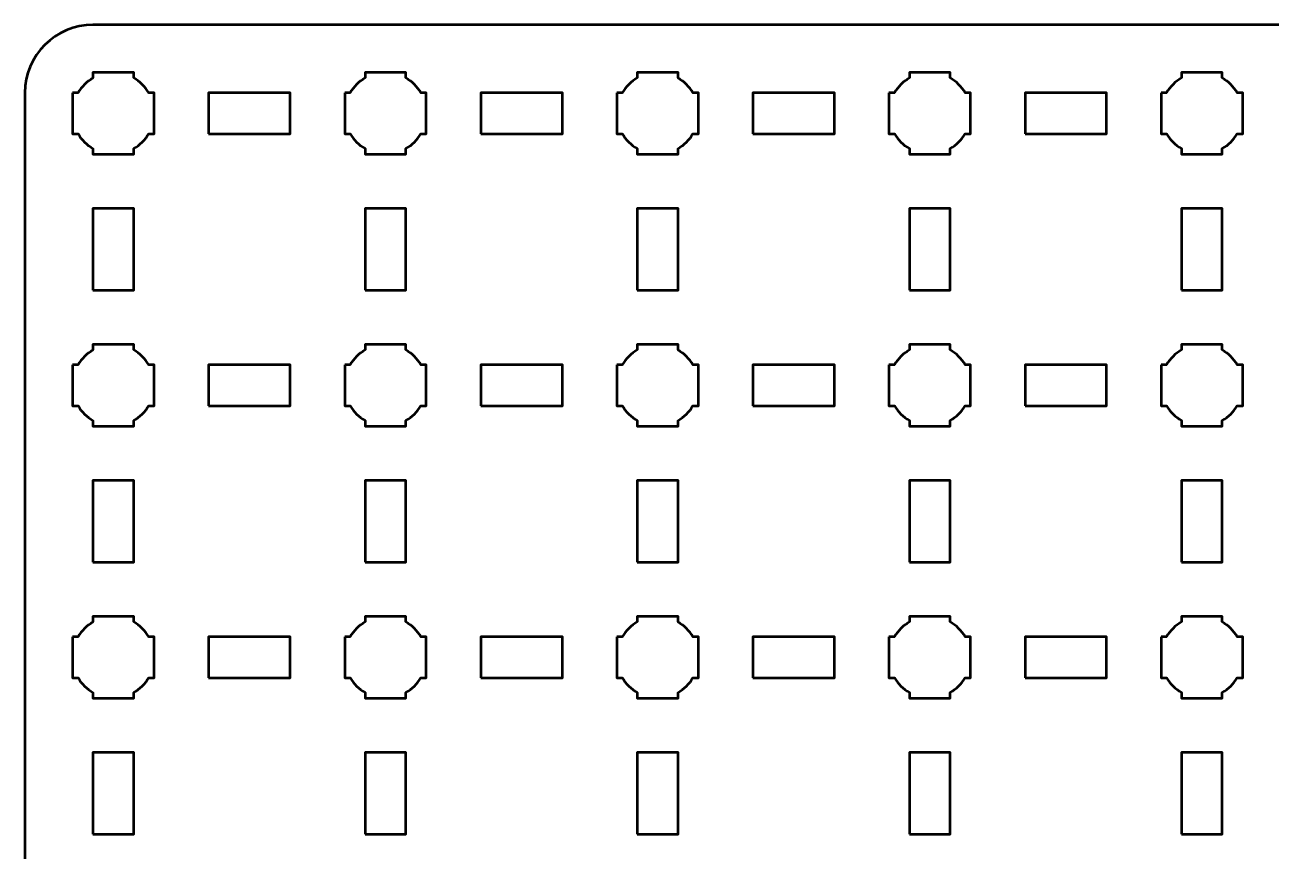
# Model space of a CAD drawing. Header units: centimetres. Extents: x -30.1 to 9.2, y -39.5 to 9.8.
# Drawn here: x -30.15 to -20.99, y 3.73 to 9.8 of the extents above; entities that cross this region are included whole.
import ezdxf

# ---------------------------------------------------------------- set-up
doc = ezdxf.new("R2010")
doc.units = ezdxf.units.CM
doc.header["$MEASUREMENT"] = 0
doc.layers.add('Layer 1', color=7, linetype='Continuous')

msp = doc.modelspace()

# ---------------------------------------------------------------- linework, layer by layer
at = {"layer": 'Layer 1', "lineweight": 53}
for points in [[(-28.8, 9), (-28.2, 9), (-28.2, 9.3), (-28.8, 9.3), (-28.8, 9)], [(-26.8, 9), (-26.2, 9), (-26.2, 9.3), (-26.8, 9.3), (-26.8, 9)], [(-24.8, 9), (-24.2, 9), (-24.2, 9.3), (-24.8, 9.3), (-24.8, 9)], [(-22.8, 9), (-22.2, 9), (-22.2, 9.3), (-22.8, 9.3), (-22.8, 9)], [(-29.65, 7.85), (-29.35, 7.85), (-29.35, 8.45), (-29.65, 8.45), (-29.65, 7.85)], [(-27.65, 7.85), (-27.35, 7.85), (-27.35, 8.45), (-27.65, 8.45), (-27.65, 7.85)], [(-25.65, 7.85), (-25.35, 7.85), (-25.35, 8.45), (-25.65, 8.45), (-25.65, 7.85)], [(-23.65, 7.85), (-23.35, 7.85), (-23.35, 8.45), (-23.65, 8.45), (-23.65, 7.85)], [(-21.65, 7.85), (-21.35, 7.85), (-21.35, 8.45), (-21.65, 8.45), (-21.65, 7.85)], [(-28.8, 7), (-28.2, 7), (-28.2, 7.3), (-28.8, 7.3), (-28.8, 7)], [(-26.8, 7), (-26.2, 7), (-26.2, 7.3), (-26.8, 7.3), (-26.8, 7)], [(-24.8, 7), (-24.2, 7), (-24.2, 7.3), (-24.8, 7.3), (-24.8, 7)], [(-22.8, 7), (-22.2, 7), (-22.2, 7.3), (-22.8, 7.3), (-22.8, 7)], [(-29.65, 5.85), (-29.35, 5.85), (-29.35, 6.45), (-29.65, 6.45), (-29.65, 5.85)], [(-27.65, 5.85), (-27.35, 5.85), (-27.35, 6.45), (-27.65, 6.45), (-27.65, 5.85)], [(-25.65, 5.85), (-25.35, 5.85), (-25.35, 6.45), (-25.65, 6.45), (-25.65, 5.85)], [(-23.65, 5.85), (-23.35, 5.85), (-23.35, 6.45), (-23.65, 6.45), (-23.65, 5.85)], [(-21.65, 5.85), (-21.35, 5.85), (-21.35, 6.45), (-21.65, 6.45), (-21.65, 5.85)], [(-28.8, 5), (-28.2, 5), (-28.2, 5.3), (-28.8, 5.3), (-28.8, 5)], [(-26.8, 5), (-26.2, 5), (-26.2, 5.3), (-26.8, 5.3), (-26.8, 5)], [(-24.8, 5), (-24.2, 5), (-24.2, 5.3), (-24.8, 5.3), (-24.8, 5)], [(-22.8, 5), (-22.2, 5), (-22.2, 5.3), (-22.8, 5.3), (-22.8, 5)], [(-29.65, 3.85), (-29.35, 3.85), (-29.35, 4.45), (-29.65, 4.45), (-29.65, 3.85)], [(-27.65, 3.85), (-27.35, 3.85), (-27.35, 4.45), (-27.65, 4.45), (-27.65, 3.85)], [(-25.65, 3.85), (-25.35, 3.85), (-25.35, 4.45), (-25.65, 4.45), (-25.65, 3.85)], [(-23.65, 3.85), (-23.35, 3.85), (-23.35, 4.45), (-23.65, 4.45), (-23.65, 3.85)], [(-21.65, 3.85), (-21.35, 3.85), (-21.35, 4.45), (-21.65, 4.45), (-21.65, 3.85)]]:
    msp.add_lwpolyline(points, close=True, dxfattribs=at)
for points, knots in [([(-30.15, -39), (-30.15, -39), (-30.15, 9.3), (-30.15, 9.3), (-30.15, 9.3), (-30.15, 9.57609), (-29.92609, 9.8), (-29.65, 9.8), (-29.65, 9.8), (-29.65, 9.8), (8.65, 9.8), (8.65, 9.8), (8.65, 9.8), (8.92609, 9.8), (9.15, 9.57609), (9.15, 9.3), (9.15, 9.3), (9.15, 9.3), (9.15, -39), (9.15, -39), (9.15, -39), (9.15, -39.27609), (8.92609, -39.5), (8.65, -39.5), (8.65, -39.5), (8.65, -39.5), (-29.65, -39.5), (-29.65, -39.5), (-29.65, -39.5), (-29.92609, -39.5), (-30.15, -39.27609), (-30.15, -39)], [0, 0, 0, 0, 0.125, 0.125, 0.125, 0.125, 0.25, 0.25, 0.25, 0.25, 0.375, 0.375, 0.375, 0.375, 0.5, 0.5, 0.5, 0.5, 0.625, 0.625, 0.625, 0.625, 0.75, 0.75, 0.75, 0.75, 0.875, 0.875, 0.875, 0.875, 1, 1, 1, 1]), ([(-29.8, 9.3), (-29.8, 9.3), (-29.75985, 9.3), (-29.75985, 9.3), (-29.75985, 9.3), (-29.7335, 9.34553), (-29.69553, 9.3835), (-29.65, 9.40985), (-29.65, 9.40985), (-29.65, 9.40985), (-29.65, 9.45), (-29.65, 9.45), (-29.65, 9.45), (-29.65, 9.45), (-29.5, 9.45), (-29.5, 9.45), (-29.5, 9.45), (-29.5, 9.45), (-29.35, 9.45), (-29.35, 9.45), (-29.35, 9.45), (-29.35, 9.45), (-29.35, 9.40985), (-29.35, 9.40985), (-29.35, 9.40985), (-29.30447, 9.3835), (-29.2665, 9.34553), (-29.24015, 9.3), (-29.24015, 9.3), (-29.24015, 9.3), (-29.2, 9.3), (-29.2, 9.3), (-29.2, 9.3), (-29.2, 9.3), (-29.2, 9.15), (-29.2, 9.15), (-29.2, 9.15), (-29.2, 9.15), (-29.2, 9), (-29.2, 9), (-29.2, 9), (-29.2, 9), (-29.24015, 9), (-29.24015, 9), (-29.24015, 9), (-29.2665, 8.95447), (-29.30447, 8.9165), (-29.35, 8.89015), (-29.35, 8.89015), (-29.35, 8.89015), (-29.35, 8.85), (-29.35, 8.85), (-29.35, 8.85), (-29.35, 8.85), (-29.5, 8.85), (-29.5, 8.85), (-29.5, 8.85), (-29.5, 8.85), (-29.65, 8.85), (-29.65, 8.85), (-29.65, 8.85), (-29.65, 8.85), (-29.65, 8.89015), (-29.65, 8.89015), (-29.65, 8.89015), (-29.69553, 8.9165), (-29.7335, 8.95447), (-29.75985, 9), (-29.75985, 9), (-29.75985, 9), (-29.8, 9), (-29.8, 9), (-29.8, 9), (-29.8, 9), (-29.8, 9.15), (-29.8, 9.15), (-29.8, 9.15), (-29.8, 9.15), (-29.8, 9.3), (-29.8, 9.3)], [0, 0, 0, 0, 0.05, 0.05, 0.05, 0.05, 0.1, 0.1, 0.1, 0.1, 0.15, 0.15, 0.15, 0.15, 0.2, 0.2, 0.2, 0.2, 0.25, 0.25, 0.25, 0.25, 0.3, 0.3, 0.3, 0.3, 0.35, 0.35, 0.35, 0.35, 0.4, 0.4, 0.4, 0.4, 0.45, 0.45, 0.45, 0.45, 0.5, 0.5, 0.5, 0.5, 0.55, 0.55, 0.55, 0.55, 0.6, 0.6, 0.6, 0.6, 0.65, 0.65, 0.65, 0.65, 0.7, 0.7, 0.7, 0.7, 0.75, 0.75, 0.75, 0.75, 0.8, 0.8, 0.8, 0.8, 0.85, 0.85, 0.85, 0.85, 0.9, 0.9, 0.9, 0.9, 0.95, 0.95, 0.95, 0.95, 1, 1, 1, 1]), ([(-27.8, 9.3), (-27.8, 9.3), (-27.75985, 9.3), (-27.75985, 9.3), (-27.75985, 9.3), (-27.7335, 9.34553), (-27.69553, 9.3835), (-27.65, 9.40985), (-27.65, 9.40985), (-27.65, 9.40985), (-27.65, 9.45), (-27.65, 9.45), (-27.65, 9.45), (-27.65, 9.45), (-27.5, 9.45), (-27.5, 9.45), (-27.5, 9.45), (-27.5, 9.45), (-27.35, 9.45), (-27.35, 9.45), (-27.35, 9.45), (-27.35, 9.45), (-27.35, 9.40985), (-27.35, 9.40985), (-27.35, 9.40985), (-27.30447, 9.3835), (-27.2665, 9.34553), (-27.24015, 9.3), (-27.24015, 9.3), (-27.24015, 9.3), (-27.2, 9.3), (-27.2, 9.3), (-27.2, 9.3), (-27.2, 9.3), (-27.2, 9.15), (-27.2, 9.15), (-27.2, 9.15), (-27.2, 9.15), (-27.2, 9), (-27.2, 9), (-27.2, 9), (-27.2, 9), (-27.24015, 9), (-27.24015, 9), (-27.24015, 9), (-27.2665, 8.95447), (-27.30447, 8.9165), (-27.35, 8.89015), (-27.35, 8.89015), (-27.35, 8.89015), (-27.35, 8.85), (-27.35, 8.85), (-27.35, 8.85), (-27.35, 8.85), (-27.5, 8.85), (-27.5, 8.85), (-27.5, 8.85), (-27.5, 8.85), (-27.65, 8.85), (-27.65, 8.85), (-27.65, 8.85), (-27.65, 8.85), (-27.65, 8.89015), (-27.65, 8.89015), (-27.65, 8.89015), (-27.69553, 8.9165), (-27.7335, 8.95447), (-27.75985, 9), (-27.75985, 9), (-27.75985, 9), (-27.8, 9), (-27.8, 9), (-27.8, 9), (-27.8, 9), (-27.8, 9.15), (-27.8, 9.15), (-27.8, 9.15), (-27.8, 9.15), (-27.8, 9.3), (-27.8, 9.3)], [0, 0, 0, 0, 0.05, 0.05, 0.05, 0.05, 0.1, 0.1, 0.1, 0.1, 0.15, 0.15, 0.15, 0.15, 0.2, 0.2, 0.2, 0.2, 0.25, 0.25, 0.25, 0.25, 0.3, 0.3, 0.3, 0.3, 0.35, 0.35, 0.35, 0.35, 0.4, 0.4, 0.4, 0.4, 0.45, 0.45, 0.45, 0.45, 0.5, 0.5, 0.5, 0.5, 0.55, 0.55, 0.55, 0.55, 0.6, 0.6, 0.6, 0.6, 0.65, 0.65, 0.65, 0.65, 0.7, 0.7, 0.7, 0.7, 0.75, 0.75, 0.75, 0.75, 0.8, 0.8, 0.8, 0.8, 0.85, 0.85, 0.85, 0.85, 0.9, 0.9, 0.9, 0.9, 0.95, 0.95, 0.95, 0.95, 1, 1, 1, 1]), ([(-25.8, 9.3), (-25.8, 9.3), (-25.75985, 9.3), (-25.75985, 9.3), (-25.75985, 9.3), (-25.7335, 9.34553), (-25.69553, 9.3835), (-25.65, 9.40985), (-25.65, 9.40985), (-25.65, 9.40985), (-25.65, 9.45), (-25.65, 9.45), (-25.65, 9.45), (-25.65, 9.45), (-25.5, 9.45), (-25.5, 9.45), (-25.5, 9.45), (-25.5, 9.45), (-25.35, 9.45), (-25.35, 9.45), (-25.35, 9.45), (-25.35, 9.45), (-25.35, 9.40985), (-25.35, 9.40985), (-25.35, 9.40985), (-25.30447, 9.3835), (-25.2665, 9.34553), (-25.24015, 9.3), (-25.24015, 9.3), (-25.24015, 9.3), (-25.2, 9.3), (-25.2, 9.3), (-25.2, 9.3), (-25.2, 9.3), (-25.2, 9.15), (-25.2, 9.15), (-25.2, 9.15), (-25.2, 9.15), (-25.2, 9), (-25.2, 9), (-25.2, 9), (-25.2, 9), (-25.24015, 9), (-25.24015, 9), (-25.24015, 9), (-25.2665, 8.95447), (-25.30447, 8.9165), (-25.35, 8.89015), (-25.35, 8.89015), (-25.35, 8.89015), (-25.35, 8.85), (-25.35, 8.85), (-25.35, 8.85), (-25.35, 8.85), (-25.5, 8.85), (-25.5, 8.85), (-25.5, 8.85), (-25.5, 8.85), (-25.65, 8.85), (-25.65, 8.85), (-25.65, 8.85), (-25.65, 8.85), (-25.65, 8.89015), (-25.65, 8.89015), (-25.65, 8.89015), (-25.69553, 8.9165), (-25.7335, 8.95447), (-25.75985, 9), (-25.75985, 9), (-25.75985, 9), (-25.8, 9), (-25.8, 9), (-25.8, 9), (-25.8, 9), (-25.8, 9.15), (-25.8, 9.15), (-25.8, 9.15), (-25.8, 9.15), (-25.8, 9.3), (-25.8, 9.3)], [0, 0, 0, 0, 0.05, 0.05, 0.05, 0.05, 0.1, 0.1, 0.1, 0.1, 0.15, 0.15, 0.15, 0.15, 0.2, 0.2, 0.2, 0.2, 0.25, 0.25, 0.25, 0.25, 0.3, 0.3, 0.3, 0.3, 0.35, 0.35, 0.35, 0.35, 0.4, 0.4, 0.4, 0.4, 0.45, 0.45, 0.45, 0.45, 0.5, 0.5, 0.5, 0.5, 0.55, 0.55, 0.55, 0.55, 0.6, 0.6, 0.6, 0.6, 0.65, 0.65, 0.65, 0.65, 0.7, 0.7, 0.7, 0.7, 0.75, 0.75, 0.75, 0.75, 0.8, 0.8, 0.8, 0.8, 0.85, 0.85, 0.85, 0.85, 0.9, 0.9, 0.9, 0.9, 0.95, 0.95, 0.95, 0.95, 1, 1, 1, 1]), ([(-23.8, 9.3), (-23.8, 9.3), (-23.75985, 9.3), (-23.75985, 9.3), (-23.75985, 9.3), (-23.7335, 9.34553), (-23.69553, 9.3835), (-23.65, 9.40985), (-23.65, 9.40985), (-23.65, 9.40985), (-23.65, 9.45), (-23.65, 9.45), (-23.65, 9.45), (-23.65, 9.45), (-23.5, 9.45), (-23.5, 9.45), (-23.5, 9.45), (-23.5, 9.45), (-23.35, 9.45), (-23.35, 9.45), (-23.35, 9.45), (-23.35, 9.45), (-23.35, 9.40985), (-23.35, 9.40985), (-23.35, 9.40985), (-23.30447, 9.3835), (-23.2665, 9.34553), (-23.24015, 9.3), (-23.24015, 9.3), (-23.24015, 9.3), (-23.2, 9.3), (-23.2, 9.3), (-23.2, 9.3), (-23.2, 9.3), (-23.2, 9.15), (-23.2, 9.15), (-23.2, 9.15), (-23.2, 9.15), (-23.2, 9), (-23.2, 9), (-23.2, 9), (-23.2, 9), (-23.24015, 9), (-23.24015, 9), (-23.24015, 9), (-23.2665, 8.95447), (-23.30447, 8.9165), (-23.35, 8.89015), (-23.35, 8.89015), (-23.35, 8.89015), (-23.35, 8.85), (-23.35, 8.85), (-23.35, 8.85), (-23.35, 8.85), (-23.5, 8.85), (-23.5, 8.85), (-23.5, 8.85), (-23.5, 8.85), (-23.65, 8.85), (-23.65, 8.85), (-23.65, 8.85), (-23.65, 8.85), (-23.65, 8.89015), (-23.65, 8.89015), (-23.65, 8.89015), (-23.69553, 8.9165), (-23.7335, 8.95447), (-23.75985, 9), (-23.75985, 9), (-23.75985, 9), (-23.8, 9), (-23.8, 9), (-23.8, 9), (-23.8, 9), (-23.8, 9.15), (-23.8, 9.15), (-23.8, 9.15), (-23.8, 9.15), (-23.8, 9.3), (-23.8, 9.3)], [0, 0, 0, 0, 0.05, 0.05, 0.05, 0.05, 0.1, 0.1, 0.1, 0.1, 0.15, 0.15, 0.15, 0.15, 0.2, 0.2, 0.2, 0.2, 0.25, 0.25, 0.25, 0.25, 0.3, 0.3, 0.3, 0.3, 0.35, 0.35, 0.35, 0.35, 0.4, 0.4, 0.4, 0.4, 0.45, 0.45, 0.45, 0.45, 0.5, 0.5, 0.5, 0.5, 0.55, 0.55, 0.55, 0.55, 0.6, 0.6, 0.6, 0.6, 0.65, 0.65, 0.65, 0.65, 0.7, 0.7, 0.7, 0.7, 0.75, 0.75, 0.75, 0.75, 0.8, 0.8, 0.8, 0.8, 0.85, 0.85, 0.85, 0.85, 0.9, 0.9, 0.9, 0.9, 0.95, 0.95, 0.95, 0.95, 1, 1, 1, 1]), ([(-21.8, 9.3), (-21.8, 9.3), (-21.75985, 9.3), (-21.75985, 9.3), (-21.75985, 9.3), (-21.7335, 9.34553), (-21.69553, 9.3835), (-21.65, 9.40985), (-21.65, 9.40985), (-21.65, 9.40985), (-21.65, 9.45), (-21.65, 9.45), (-21.65, 9.45), (-21.65, 9.45), (-21.5, 9.45), (-21.5, 9.45), (-21.5, 9.45), (-21.5, 9.45), (-21.35, 9.45), (-21.35, 9.45), (-21.35, 9.45), (-21.35, 9.45), (-21.35, 9.40985), (-21.35, 9.40985), (-21.35, 9.40985), (-21.30447, 9.3835), (-21.2665, 9.34553), (-21.24015, 9.3), (-21.24015, 9.3), (-21.24015, 9.3), (-21.2, 9.3), (-21.2, 9.3), (-21.2, 9.3), (-21.2, 9.3), (-21.2, 9.15), (-21.2, 9.15), (-21.2, 9.15), (-21.2, 9.15), (-21.2, 9), (-21.2, 9), (-21.2, 9), (-21.2, 9), (-21.24015, 9), (-21.24015, 9), (-21.24015, 9), (-21.2665, 8.95447), (-21.30447, 8.9165), (-21.35, 8.89015), (-21.35, 8.89015), (-21.35, 8.89015), (-21.35, 8.85), (-21.35, 8.85), (-21.35, 8.85), (-21.35, 8.85), (-21.5, 8.85), (-21.5, 8.85), (-21.5, 8.85), (-21.5, 8.85), (-21.65, 8.85), (-21.65, 8.85), (-21.65, 8.85), (-21.65, 8.85), (-21.65, 8.89015), (-21.65, 8.89015), (-21.65, 8.89015), (-21.69553, 8.9165), (-21.7335, 8.95447), (-21.75985, 9), (-21.75985, 9), (-21.75985, 9), (-21.8, 9), (-21.8, 9), (-21.8, 9), (-21.8, 9), (-21.8, 9.15), (-21.8, 9.15), (-21.8, 9.15), (-21.8, 9.15), (-21.8, 9.3), (-21.8, 9.3)], [0, 0, 0, 0, 0.05, 0.05, 0.05, 0.05, 0.1, 0.1, 0.1, 0.1, 0.15, 0.15, 0.15, 0.15, 0.2, 0.2, 0.2, 0.2, 0.25, 0.25, 0.25, 0.25, 0.3, 0.3, 0.3, 0.3, 0.35, 0.35, 0.35, 0.35, 0.4, 0.4, 0.4, 0.4, 0.45, 0.45, 0.45, 0.45, 0.5, 0.5, 0.5, 0.5, 0.55, 0.55, 0.55, 0.55, 0.6, 0.6, 0.6, 0.6, 0.65, 0.65, 0.65, 0.65, 0.7, 0.7, 0.7, 0.7, 0.75, 0.75, 0.75, 0.75, 0.8, 0.8, 0.8, 0.8, 0.85, 0.85, 0.85, 0.85, 0.9, 0.9, 0.9, 0.9, 0.95, 0.95, 0.95, 0.95, 1, 1, 1, 1]), ([(-29.8, 7.3), (-29.8, 7.3), (-29.75985, 7.3), (-29.75985, 7.3), (-29.75985, 7.3), (-29.7335, 7.34553), (-29.69553, 7.3835), (-29.65, 7.40985), (-29.65, 7.40985), (-29.65, 7.40985), (-29.65, 7.45), (-29.65, 7.45), (-29.65, 7.45), (-29.65, 7.45), (-29.5, 7.45), (-29.5, 7.45), (-29.5, 7.45), (-29.5, 7.45), (-29.35, 7.45), (-29.35, 7.45), (-29.35, 7.45), (-29.35, 7.45), (-29.35, 7.40985), (-29.35, 7.40985), (-29.35, 7.40985), (-29.30447, 7.3835), (-29.2665, 7.34553), (-29.24015, 7.3), (-29.24015, 7.3), (-29.24015, 7.3), (-29.2, 7.3), (-29.2, 7.3), (-29.2, 7.3), (-29.2, 7.3), (-29.2, 7.15), (-29.2, 7.15), (-29.2, 7.15), (-29.2, 7.15), (-29.2, 7), (-29.2, 7), (-29.2, 7), (-29.2, 7), (-29.24015, 7), (-29.24015, 7), (-29.24015, 7), (-29.2665, 6.95447), (-29.30447, 6.9165), (-29.35, 6.89015), (-29.35, 6.89015), (-29.35, 6.89015), (-29.35, 6.85), (-29.35, 6.85), (-29.35, 6.85), (-29.35, 6.85), (-29.5, 6.85), (-29.5, 6.85), (-29.5, 6.85), (-29.5, 6.85), (-29.65, 6.85), (-29.65, 6.85), (-29.65, 6.85), (-29.65, 6.85), (-29.65, 6.89015), (-29.65, 6.89015), (-29.65, 6.89015), (-29.69553, 6.9165), (-29.7335, 6.95447), (-29.75985, 7), (-29.75985, 7), (-29.75985, 7), (-29.8, 7), (-29.8, 7), (-29.8, 7), (-29.8, 7), (-29.8, 7.15), (-29.8, 7.15), (-29.8, 7.15), (-29.8, 7.15), (-29.8, 7.3), (-29.8, 7.3)], [0, 0, 0, 0, 0.05, 0.05, 0.05, 0.05, 0.1, 0.1, 0.1, 0.1, 0.15, 0.15, 0.15, 0.15, 0.2, 0.2, 0.2, 0.2, 0.25, 0.25, 0.25, 0.25, 0.3, 0.3, 0.3, 0.3, 0.35, 0.35, 0.35, 0.35, 0.4, 0.4, 0.4, 0.4, 0.45, 0.45, 0.45, 0.45, 0.5, 0.5, 0.5, 0.5, 0.55, 0.55, 0.55, 0.55, 0.6, 0.6, 0.6, 0.6, 0.65, 0.65, 0.65, 0.65, 0.7, 0.7, 0.7, 0.7, 0.75, 0.75, 0.75, 0.75, 0.8, 0.8, 0.8, 0.8, 0.85, 0.85, 0.85, 0.85, 0.9, 0.9, 0.9, 0.9, 0.95, 0.95, 0.95, 0.95, 1, 1, 1, 1]), ([(-27.8, 7.3), (-27.8, 7.3), (-27.75985, 7.3), (-27.75985, 7.3), (-27.75985, 7.3), (-27.7335, 7.34553), (-27.69553, 7.3835), (-27.65, 7.40985), (-27.65, 7.40985), (-27.65, 7.40985), (-27.65, 7.45), (-27.65, 7.45), (-27.65, 7.45), (-27.65, 7.45), (-27.5, 7.45), (-27.5, 7.45), (-27.5, 7.45), (-27.5, 7.45), (-27.35, 7.45), (-27.35, 7.45), (-27.35, 7.45), (-27.35, 7.45), (-27.35, 7.40985), (-27.35, 7.40985), (-27.35, 7.40985), (-27.30447, 7.3835), (-27.2665, 7.34553), (-27.24015, 7.3), (-27.24015, 7.3), (-27.24015, 7.3), (-27.2, 7.3), (-27.2, 7.3), (-27.2, 7.3), (-27.2, 7.3), (-27.2, 7.15), (-27.2, 7.15), (-27.2, 7.15), (-27.2, 7.15), (-27.2, 7), (-27.2, 7), (-27.2, 7), (-27.2, 7), (-27.24015, 7), (-27.24015, 7), (-27.24015, 7), (-27.2665, 6.95447), (-27.30447, 6.9165), (-27.35, 6.89015), (-27.35, 6.89015), (-27.35, 6.89015), (-27.35, 6.85), (-27.35, 6.85), (-27.35, 6.85), (-27.35, 6.85), (-27.5, 6.85), (-27.5, 6.85), (-27.5, 6.85), (-27.5, 6.85), (-27.65, 6.85), (-27.65, 6.85), (-27.65, 6.85), (-27.65, 6.85), (-27.65, 6.89015), (-27.65, 6.89015), (-27.65, 6.89015), (-27.69553, 6.9165), (-27.7335, 6.95447), (-27.75985, 7), (-27.75985, 7), (-27.75985, 7), (-27.8, 7), (-27.8, 7), (-27.8, 7), (-27.8, 7), (-27.8, 7.15), (-27.8, 7.15), (-27.8, 7.15), (-27.8, 7.15), (-27.8, 7.3), (-27.8, 7.3)], [0, 0, 0, 0, 0.05, 0.05, 0.05, 0.05, 0.1, 0.1, 0.1, 0.1, 0.15, 0.15, 0.15, 0.15, 0.2, 0.2, 0.2, 0.2, 0.25, 0.25, 0.25, 0.25, 0.3, 0.3, 0.3, 0.3, 0.35, 0.35, 0.35, 0.35, 0.4, 0.4, 0.4, 0.4, 0.45, 0.45, 0.45, 0.45, 0.5, 0.5, 0.5, 0.5, 0.55, 0.55, 0.55, 0.55, 0.6, 0.6, 0.6, 0.6, 0.65, 0.65, 0.65, 0.65, 0.7, 0.7, 0.7, 0.7, 0.75, 0.75, 0.75, 0.75, 0.8, 0.8, 0.8, 0.8, 0.85, 0.85, 0.85, 0.85, 0.9, 0.9, 0.9, 0.9, 0.95, 0.95, 0.95, 0.95, 1, 1, 1, 1]), ([(-25.8, 7.3), (-25.8, 7.3), (-25.75985, 7.3), (-25.75985, 7.3), (-25.75985, 7.3), (-25.7335, 7.34553), (-25.69553, 7.3835), (-25.65, 7.40985), (-25.65, 7.40985), (-25.65, 7.40985), (-25.65, 7.45), (-25.65, 7.45), (-25.65, 7.45), (-25.65, 7.45), (-25.5, 7.45), (-25.5, 7.45), (-25.5, 7.45), (-25.5, 7.45), (-25.35, 7.45), (-25.35, 7.45), (-25.35, 7.45), (-25.35, 7.45), (-25.35, 7.40985), (-25.35, 7.40985), (-25.35, 7.40985), (-25.30447, 7.3835), (-25.2665, 7.34553), (-25.24015, 7.3), (-25.24015, 7.3), (-25.24015, 7.3), (-25.2, 7.3), (-25.2, 7.3), (-25.2, 7.3), (-25.2, 7.3), (-25.2, 7.15), (-25.2, 7.15), (-25.2, 7.15), (-25.2, 7.15), (-25.2, 7), (-25.2, 7), (-25.2, 7), (-25.2, 7), (-25.24015, 7), (-25.24015, 7), (-25.24015, 7), (-25.2665, 6.95447), (-25.30447, 6.9165), (-25.35, 6.89015), (-25.35, 6.89015), (-25.35, 6.89015), (-25.35, 6.85), (-25.35, 6.85), (-25.35, 6.85), (-25.35, 6.85), (-25.5, 6.85), (-25.5, 6.85), (-25.5, 6.85), (-25.5, 6.85), (-25.65, 6.85), (-25.65, 6.85), (-25.65, 6.85), (-25.65, 6.85), (-25.65, 6.89015), (-25.65, 6.89015), (-25.65, 6.89015), (-25.69553, 6.9165), (-25.7335, 6.95447), (-25.75985, 7), (-25.75985, 7), (-25.75985, 7), (-25.8, 7), (-25.8, 7), (-25.8, 7), (-25.8, 7), (-25.8, 7.15), (-25.8, 7.15), (-25.8, 7.15), (-25.8, 7.15), (-25.8, 7.3), (-25.8, 7.3)], [0, 0, 0, 0, 0.05, 0.05, 0.05, 0.05, 0.1, 0.1, 0.1, 0.1, 0.15, 0.15, 0.15, 0.15, 0.2, 0.2, 0.2, 0.2, 0.25, 0.25, 0.25, 0.25, 0.3, 0.3, 0.3, 0.3, 0.35, 0.35, 0.35, 0.35, 0.4, 0.4, 0.4, 0.4, 0.45, 0.45, 0.45, 0.45, 0.5, 0.5, 0.5, 0.5, 0.55, 0.55, 0.55, 0.55, 0.6, 0.6, 0.6, 0.6, 0.65, 0.65, 0.65, 0.65, 0.7, 0.7, 0.7, 0.7, 0.75, 0.75, 0.75, 0.75, 0.8, 0.8, 0.8, 0.8, 0.85, 0.85, 0.85, 0.85, 0.9, 0.9, 0.9, 0.9, 0.95, 0.95, 0.95, 0.95, 1, 1, 1, 1]), ([(-23.8, 7.3), (-23.8, 7.3), (-23.75985, 7.3), (-23.75985, 7.3), (-23.75985, 7.3), (-23.7335, 7.34553), (-23.69553, 7.3835), (-23.65, 7.40985), (-23.65, 7.40985), (-23.65, 7.40985), (-23.65, 7.45), (-23.65, 7.45), (-23.65, 7.45), (-23.65, 7.45), (-23.5, 7.45), (-23.5, 7.45), (-23.5, 7.45), (-23.5, 7.45), (-23.35, 7.45), (-23.35, 7.45), (-23.35, 7.45), (-23.35, 7.45), (-23.35, 7.40985), (-23.35, 7.40985), (-23.35, 7.40985), (-23.30447, 7.3835), (-23.2665, 7.34553), (-23.24015, 7.3), (-23.24015, 7.3), (-23.24015, 7.3), (-23.2, 7.3), (-23.2, 7.3), (-23.2, 7.3), (-23.2, 7.3), (-23.2, 7.15), (-23.2, 7.15), (-23.2, 7.15), (-23.2, 7.15), (-23.2, 7), (-23.2, 7), (-23.2, 7), (-23.2, 7), (-23.24015, 7), (-23.24015, 7), (-23.24015, 7), (-23.2665, 6.95447), (-23.30447, 6.9165), (-23.35, 6.89015), (-23.35, 6.89015), (-23.35, 6.89015), (-23.35, 6.85), (-23.35, 6.85), (-23.35, 6.85), (-23.35, 6.85), (-23.5, 6.85), (-23.5, 6.85), (-23.5, 6.85), (-23.5, 6.85), (-23.65, 6.85), (-23.65, 6.85), (-23.65, 6.85), (-23.65, 6.85), (-23.65, 6.89015), (-23.65, 6.89015), (-23.65, 6.89015), (-23.69553, 6.9165), (-23.7335, 6.95447), (-23.75985, 7), (-23.75985, 7), (-23.75985, 7), (-23.8, 7), (-23.8, 7), (-23.8, 7), (-23.8, 7), (-23.8, 7.15), (-23.8, 7.15), (-23.8, 7.15), (-23.8, 7.15), (-23.8, 7.3), (-23.8, 7.3)], [0, 0, 0, 0, 0.05, 0.05, 0.05, 0.05, 0.1, 0.1, 0.1, 0.1, 0.15, 0.15, 0.15, 0.15, 0.2, 0.2, 0.2, 0.2, 0.25, 0.25, 0.25, 0.25, 0.3, 0.3, 0.3, 0.3, 0.35, 0.35, 0.35, 0.35, 0.4, 0.4, 0.4, 0.4, 0.45, 0.45, 0.45, 0.45, 0.5, 0.5, 0.5, 0.5, 0.55, 0.55, 0.55, 0.55, 0.6, 0.6, 0.6, 0.6, 0.65, 0.65, 0.65, 0.65, 0.7, 0.7, 0.7, 0.7, 0.75, 0.75, 0.75, 0.75, 0.8, 0.8, 0.8, 0.8, 0.85, 0.85, 0.85, 0.85, 0.9, 0.9, 0.9, 0.9, 0.95, 0.95, 0.95, 0.95, 1, 1, 1, 1]), ([(-21.8, 7.3), (-21.8, 7.3), (-21.75985, 7.3), (-21.75985, 7.3), (-21.75985, 7.3), (-21.7335, 7.34553), (-21.69553, 7.3835), (-21.65, 7.40985), (-21.65, 7.40985), (-21.65, 7.40985), (-21.65, 7.45), (-21.65, 7.45), (-21.65, 7.45), (-21.65, 7.45), (-21.5, 7.45), (-21.5, 7.45), (-21.5, 7.45), (-21.5, 7.45), (-21.35, 7.45), (-21.35, 7.45), (-21.35, 7.45), (-21.35, 7.45), (-21.35, 7.40985), (-21.35, 7.40985), (-21.35, 7.40985), (-21.30447, 7.3835), (-21.2665, 7.34553), (-21.24015, 7.3), (-21.24015, 7.3), (-21.24015, 7.3), (-21.2, 7.3), (-21.2, 7.3), (-21.2, 7.3), (-21.2, 7.3), (-21.2, 7.15), (-21.2, 7.15), (-21.2, 7.15), (-21.2, 7.15), (-21.2, 7), (-21.2, 7), (-21.2, 7), (-21.2, 7), (-21.24015, 7), (-21.24015, 7), (-21.24015, 7), (-21.2665, 6.95447), (-21.30447, 6.9165), (-21.35, 6.89015), (-21.35, 6.89015), (-21.35, 6.89015), (-21.35, 6.85), (-21.35, 6.85), (-21.35, 6.85), (-21.35, 6.85), (-21.5, 6.85), (-21.5, 6.85), (-21.5, 6.85), (-21.5, 6.85), (-21.65, 6.85), (-21.65, 6.85), (-21.65, 6.85), (-21.65, 6.85), (-21.65, 6.89015), (-21.65, 6.89015), (-21.65, 6.89015), (-21.69553, 6.9165), (-21.7335, 6.95447), (-21.75985, 7), (-21.75985, 7), (-21.75985, 7), (-21.8, 7), (-21.8, 7), (-21.8, 7), (-21.8, 7), (-21.8, 7.15), (-21.8, 7.15), (-21.8, 7.15), (-21.8, 7.15), (-21.8, 7.3), (-21.8, 7.3)], [0, 0, 0, 0, 0.05, 0.05, 0.05, 0.05, 0.1, 0.1, 0.1, 0.1, 0.15, 0.15, 0.15, 0.15, 0.2, 0.2, 0.2, 0.2, 0.25, 0.25, 0.25, 0.25, 0.3, 0.3, 0.3, 0.3, 0.35, 0.35, 0.35, 0.35, 0.4, 0.4, 0.4, 0.4, 0.45, 0.45, 0.45, 0.45, 0.5, 0.5, 0.5, 0.5, 0.55, 0.55, 0.55, 0.55, 0.6, 0.6, 0.6, 0.6, 0.65, 0.65, 0.65, 0.65, 0.7, 0.7, 0.7, 0.7, 0.75, 0.75, 0.75, 0.75, 0.8, 0.8, 0.8, 0.8, 0.85, 0.85, 0.85, 0.85, 0.9, 0.9, 0.9, 0.9, 0.95, 0.95, 0.95, 0.95, 1, 1, 1, 1]), ([(-29.8, 5.3), (-29.8, 5.3), (-29.75985, 5.3), (-29.75985, 5.3), (-29.75985, 5.3), (-29.7335, 5.34553), (-29.69553, 5.3835), (-29.65, 5.40985), (-29.65, 5.40985), (-29.65, 5.40985), (-29.65, 5.45), (-29.65, 5.45), (-29.65, 5.45), (-29.65, 5.45), (-29.5, 5.45), (-29.5, 5.45), (-29.5, 5.45), (-29.5, 5.45), (-29.35, 5.45), (-29.35, 5.45), (-29.35, 5.45), (-29.35, 5.45), (-29.35, 5.40985), (-29.35, 5.40985), (-29.35, 5.40985), (-29.30447, 5.3835), (-29.2665, 5.34553), (-29.24015, 5.3), (-29.24015, 5.3), (-29.24015, 5.3), (-29.2, 5.3), (-29.2, 5.3), (-29.2, 5.3), (-29.2, 5.3), (-29.2, 5.15), (-29.2, 5.15), (-29.2, 5.15), (-29.2, 5.15), (-29.2, 5), (-29.2, 5), (-29.2, 5), (-29.2, 5), (-29.24015, 5), (-29.24015, 5), (-29.24015, 5), (-29.2665, 4.95447), (-29.30447, 4.9165), (-29.35, 4.89015), (-29.35, 4.89015), (-29.35, 4.89015), (-29.35, 4.85), (-29.35, 4.85), (-29.35, 4.85), (-29.35, 4.85), (-29.5, 4.85), (-29.5, 4.85), (-29.5, 4.85), (-29.5, 4.85), (-29.65, 4.85), (-29.65, 4.85), (-29.65, 4.85), (-29.65, 4.85), (-29.65, 4.89015), (-29.65, 4.89015), (-29.65, 4.89015), (-29.69553, 4.9165), (-29.7335, 4.95447), (-29.75985, 5), (-29.75985, 5), (-29.75985, 5), (-29.8, 5), (-29.8, 5), (-29.8, 5), (-29.8, 5), (-29.8, 5.15), (-29.8, 5.15), (-29.8, 5.15), (-29.8, 5.15), (-29.8, 5.3), (-29.8, 5.3)], [0, 0, 0, 0, 0.05, 0.05, 0.05, 0.05, 0.1, 0.1, 0.1, 0.1, 0.15, 0.15, 0.15, 0.15, 0.2, 0.2, 0.2, 0.2, 0.25, 0.25, 0.25, 0.25, 0.3, 0.3, 0.3, 0.3, 0.35, 0.35, 0.35, 0.35, 0.4, 0.4, 0.4, 0.4, 0.45, 0.45, 0.45, 0.45, 0.5, 0.5, 0.5, 0.5, 0.55, 0.55, 0.55, 0.55, 0.6, 0.6, 0.6, 0.6, 0.65, 0.65, 0.65, 0.65, 0.7, 0.7, 0.7, 0.7, 0.75, 0.75, 0.75, 0.75, 0.8, 0.8, 0.8, 0.8, 0.85, 0.85, 0.85, 0.85, 0.9, 0.9, 0.9, 0.9, 0.95, 0.95, 0.95, 0.95, 1, 1, 1, 1]), ([(-27.8, 5.3), (-27.8, 5.3), (-27.75985, 5.3), (-27.75985, 5.3), (-27.75985, 5.3), (-27.7335, 5.34553), (-27.69553, 5.3835), (-27.65, 5.40985), (-27.65, 5.40985), (-27.65, 5.40985), (-27.65, 5.45), (-27.65, 5.45), (-27.65, 5.45), (-27.65, 5.45), (-27.5, 5.45), (-27.5, 5.45), (-27.5, 5.45), (-27.5, 5.45), (-27.35, 5.45), (-27.35, 5.45), (-27.35, 5.45), (-27.35, 5.45), (-27.35, 5.40985), (-27.35, 5.40985), (-27.35, 5.40985), (-27.30447, 5.3835), (-27.2665, 5.34553), (-27.24015, 5.3), (-27.24015, 5.3), (-27.24015, 5.3), (-27.2, 5.3), (-27.2, 5.3), (-27.2, 5.3), (-27.2, 5.3), (-27.2, 5.15), (-27.2, 5.15), (-27.2, 5.15), (-27.2, 5.15), (-27.2, 5), (-27.2, 5), (-27.2, 5), (-27.2, 5), (-27.24015, 5), (-27.24015, 5), (-27.24015, 5), (-27.2665, 4.95447), (-27.30447, 4.9165), (-27.35, 4.89015), (-27.35, 4.89015), (-27.35, 4.89015), (-27.35, 4.85), (-27.35, 4.85), (-27.35, 4.85), (-27.35, 4.85), (-27.5, 4.85), (-27.5, 4.85), (-27.5, 4.85), (-27.5, 4.85), (-27.65, 4.85), (-27.65, 4.85), (-27.65, 4.85), (-27.65, 4.85), (-27.65, 4.89015), (-27.65, 4.89015), (-27.65, 4.89015), (-27.69553, 4.9165), (-27.7335, 4.95447), (-27.75985, 5), (-27.75985, 5), (-27.75985, 5), (-27.8, 5), (-27.8, 5), (-27.8, 5), (-27.8, 5), (-27.8, 5.15), (-27.8, 5.15), (-27.8, 5.15), (-27.8, 5.15), (-27.8, 5.3), (-27.8, 5.3)], [0, 0, 0, 0, 0.05, 0.05, 0.05, 0.05, 0.1, 0.1, 0.1, 0.1, 0.15, 0.15, 0.15, 0.15, 0.2, 0.2, 0.2, 0.2, 0.25, 0.25, 0.25, 0.25, 0.3, 0.3, 0.3, 0.3, 0.35, 0.35, 0.35, 0.35, 0.4, 0.4, 0.4, 0.4, 0.45, 0.45, 0.45, 0.45, 0.5, 0.5, 0.5, 0.5, 0.55, 0.55, 0.55, 0.55, 0.6, 0.6, 0.6, 0.6, 0.65, 0.65, 0.65, 0.65, 0.7, 0.7, 0.7, 0.7, 0.75, 0.75, 0.75, 0.75, 0.8, 0.8, 0.8, 0.8, 0.85, 0.85, 0.85, 0.85, 0.9, 0.9, 0.9, 0.9, 0.95, 0.95, 0.95, 0.95, 1, 1, 1, 1]), ([(-25.8, 5.3), (-25.8, 5.3), (-25.75985, 5.3), (-25.75985, 5.3), (-25.75985, 5.3), (-25.7335, 5.34553), (-25.69553, 5.3835), (-25.65, 5.40985), (-25.65, 5.40985), (-25.65, 5.40985), (-25.65, 5.45), (-25.65, 5.45), (-25.65, 5.45), (-25.65, 5.45), (-25.5, 5.45), (-25.5, 5.45), (-25.5, 5.45), (-25.5, 5.45), (-25.35, 5.45), (-25.35, 5.45), (-25.35, 5.45), (-25.35, 5.45), (-25.35, 5.40985), (-25.35, 5.40985), (-25.35, 5.40985), (-25.30447, 5.3835), (-25.2665, 5.34553), (-25.24015, 5.3), (-25.24015, 5.3), (-25.24015, 5.3), (-25.2, 5.3), (-25.2, 5.3), (-25.2, 5.3), (-25.2, 5.3), (-25.2, 5.15), (-25.2, 5.15), (-25.2, 5.15), (-25.2, 5.15), (-25.2, 5), (-25.2, 5), (-25.2, 5), (-25.2, 5), (-25.24015, 5), (-25.24015, 5), (-25.24015, 5), (-25.2665, 4.95447), (-25.30447, 4.9165), (-25.35, 4.89015), (-25.35, 4.89015), (-25.35, 4.89015), (-25.35, 4.85), (-25.35, 4.85), (-25.35, 4.85), (-25.35, 4.85), (-25.5, 4.85), (-25.5, 4.85), (-25.5, 4.85), (-25.5, 4.85), (-25.65, 4.85), (-25.65, 4.85), (-25.65, 4.85), (-25.65, 4.85), (-25.65, 4.89015), (-25.65, 4.89015), (-25.65, 4.89015), (-25.69553, 4.9165), (-25.7335, 4.95447), (-25.75985, 5), (-25.75985, 5), (-25.75985, 5), (-25.8, 5), (-25.8, 5), (-25.8, 5), (-25.8, 5), (-25.8, 5.15), (-25.8, 5.15), (-25.8, 5.15), (-25.8, 5.15), (-25.8, 5.3), (-25.8, 5.3)], [0, 0, 0, 0, 0.05, 0.05, 0.05, 0.05, 0.1, 0.1, 0.1, 0.1, 0.15, 0.15, 0.15, 0.15, 0.2, 0.2, 0.2, 0.2, 0.25, 0.25, 0.25, 0.25, 0.3, 0.3, 0.3, 0.3, 0.35, 0.35, 0.35, 0.35, 0.4, 0.4, 0.4, 0.4, 0.45, 0.45, 0.45, 0.45, 0.5, 0.5, 0.5, 0.5, 0.55, 0.55, 0.55, 0.55, 0.6, 0.6, 0.6, 0.6, 0.65, 0.65, 0.65, 0.65, 0.7, 0.7, 0.7, 0.7, 0.75, 0.75, 0.75, 0.75, 0.8, 0.8, 0.8, 0.8, 0.85, 0.85, 0.85, 0.85, 0.9, 0.9, 0.9, 0.9, 0.95, 0.95, 0.95, 0.95, 1, 1, 1, 1]), ([(-23.8, 5.3), (-23.8, 5.3), (-23.75985, 5.3), (-23.75985, 5.3), (-23.75985, 5.3), (-23.7335, 5.34553), (-23.69553, 5.3835), (-23.65, 5.40985), (-23.65, 5.40985), (-23.65, 5.40985), (-23.65, 5.45), (-23.65, 5.45), (-23.65, 5.45), (-23.65, 5.45), (-23.5, 5.45), (-23.5, 5.45), (-23.5, 5.45), (-23.5, 5.45), (-23.35, 5.45), (-23.35, 5.45), (-23.35, 5.45), (-23.35, 5.45), (-23.35, 5.40985), (-23.35, 5.40985), (-23.35, 5.40985), (-23.30447, 5.3835), (-23.2665, 5.34553), (-23.24015, 5.3), (-23.24015, 5.3), (-23.24015, 5.3), (-23.2, 5.3), (-23.2, 5.3), (-23.2, 5.3), (-23.2, 5.3), (-23.2, 5.15), (-23.2, 5.15), (-23.2, 5.15), (-23.2, 5.15), (-23.2, 5), (-23.2, 5), (-23.2, 5), (-23.2, 5), (-23.24015, 5), (-23.24015, 5), (-23.24015, 5), (-23.2665, 4.95447), (-23.30447, 4.9165), (-23.35, 4.89015), (-23.35, 4.89015), (-23.35, 4.89015), (-23.35, 4.85), (-23.35, 4.85), (-23.35, 4.85), (-23.35, 4.85), (-23.5, 4.85), (-23.5, 4.85), (-23.5, 4.85), (-23.5, 4.85), (-23.65, 4.85), (-23.65, 4.85), (-23.65, 4.85), (-23.65, 4.85), (-23.65, 4.89015), (-23.65, 4.89015), (-23.65, 4.89015), (-23.69553, 4.9165), (-23.7335, 4.95447), (-23.75985, 5), (-23.75985, 5), (-23.75985, 5), (-23.8, 5), (-23.8, 5), (-23.8, 5), (-23.8, 5), (-23.8, 5.15), (-23.8, 5.15), (-23.8, 5.15), (-23.8, 5.15), (-23.8, 5.3), (-23.8, 5.3)], [0, 0, 0, 0, 0.05, 0.05, 0.05, 0.05, 0.1, 0.1, 0.1, 0.1, 0.15, 0.15, 0.15, 0.15, 0.2, 0.2, 0.2, 0.2, 0.25, 0.25, 0.25, 0.25, 0.3, 0.3, 0.3, 0.3, 0.35, 0.35, 0.35, 0.35, 0.4, 0.4, 0.4, 0.4, 0.45, 0.45, 0.45, 0.45, 0.5, 0.5, 0.5, 0.5, 0.55, 0.55, 0.55, 0.55, 0.6, 0.6, 0.6, 0.6, 0.65, 0.65, 0.65, 0.65, 0.7, 0.7, 0.7, 0.7, 0.75, 0.75, 0.75, 0.75, 0.8, 0.8, 0.8, 0.8, 0.85, 0.85, 0.85, 0.85, 0.9, 0.9, 0.9, 0.9, 0.95, 0.95, 0.95, 0.95, 1, 1, 1, 1]), ([(-21.8, 5.3), (-21.8, 5.3), (-21.75985, 5.3), (-21.75985, 5.3), (-21.75985, 5.3), (-21.7335, 5.34553), (-21.69553, 5.3835), (-21.65, 5.40985), (-21.65, 5.40985), (-21.65, 5.40985), (-21.65, 5.45), (-21.65, 5.45), (-21.65, 5.45), (-21.65, 5.45), (-21.5, 5.45), (-21.5, 5.45), (-21.5, 5.45), (-21.5, 5.45), (-21.35, 5.45), (-21.35, 5.45), (-21.35, 5.45), (-21.35, 5.45), (-21.35, 5.40985), (-21.35, 5.40985), (-21.35, 5.40985), (-21.30447, 5.3835), (-21.2665, 5.34553), (-21.24015, 5.3), (-21.24015, 5.3), (-21.24015, 5.3), (-21.2, 5.3), (-21.2, 5.3), (-21.2, 5.3), (-21.2, 5.3), (-21.2, 5.15), (-21.2, 5.15), (-21.2, 5.15), (-21.2, 5.15), (-21.2, 5), (-21.2, 5), (-21.2, 5), (-21.2, 5), (-21.24015, 5), (-21.24015, 5), (-21.24015, 5), (-21.2665, 4.95447), (-21.30447, 4.9165), (-21.35, 4.89015), (-21.35, 4.89015), (-21.35, 4.89015), (-21.35, 4.85), (-21.35, 4.85), (-21.35, 4.85), (-21.35, 4.85), (-21.5, 4.85), (-21.5, 4.85), (-21.5, 4.85), (-21.5, 4.85), (-21.65, 4.85), (-21.65, 4.85), (-21.65, 4.85), (-21.65, 4.85), (-21.65, 4.89015), (-21.65, 4.89015), (-21.65, 4.89015), (-21.69553, 4.9165), (-21.7335, 4.95447), (-21.75985, 5), (-21.75985, 5), (-21.75985, 5), (-21.8, 5), (-21.8, 5), (-21.8, 5), (-21.8, 5), (-21.8, 5.15), (-21.8, 5.15), (-21.8, 5.15), (-21.8, 5.15), (-21.8, 5.3), (-21.8, 5.3)], [0, 0, 0, 0, 0.05, 0.05, 0.05, 0.05, 0.1, 0.1, 0.1, 0.1, 0.15, 0.15, 0.15, 0.15, 0.2, 0.2, 0.2, 0.2, 0.25, 0.25, 0.25, 0.25, 0.3, 0.3, 0.3, 0.3, 0.35, 0.35, 0.35, 0.35, 0.4, 0.4, 0.4, 0.4, 0.45, 0.45, 0.45, 0.45, 0.5, 0.5, 0.5, 0.5, 0.55, 0.55, 0.55, 0.55, 0.6, 0.6, 0.6, 0.6, 0.65, 0.65, 0.65, 0.65, 0.7, 0.7, 0.7, 0.7, 0.75, 0.75, 0.75, 0.75, 0.8, 0.8, 0.8, 0.8, 0.85, 0.85, 0.85, 0.85, 0.9, 0.9, 0.9, 0.9, 0.95, 0.95, 0.95, 0.95, 1, 1, 1, 1])]:
    msp.add_open_spline(points, degree=3, knots=knots, dxfattribs=at)

doc.saveas('drawing.dxf')
